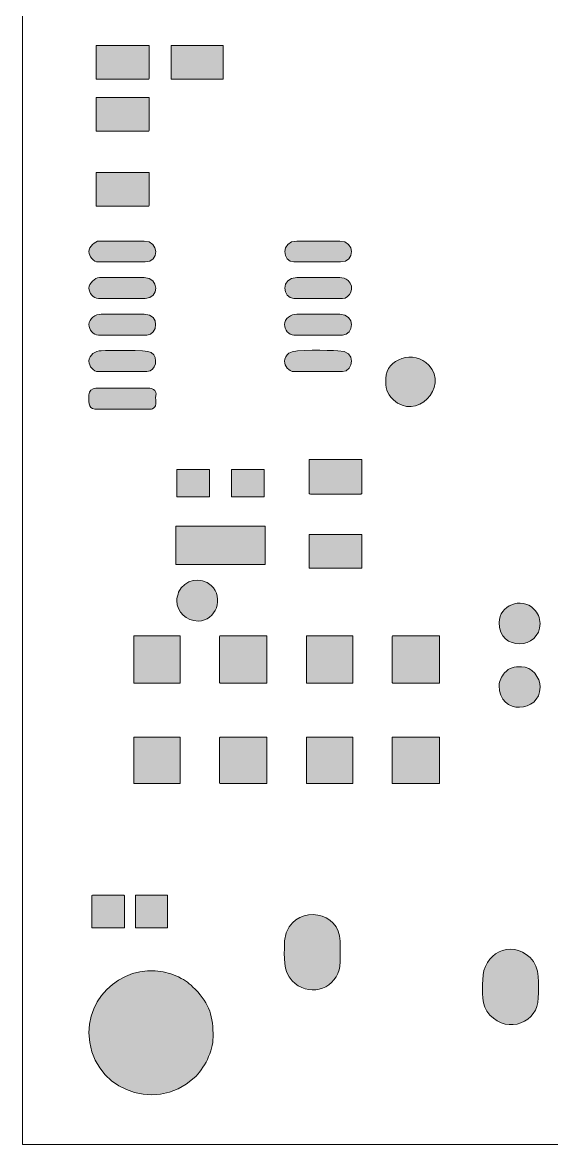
# Model space of a CAD drawing. Header units: centimetres. Extents: x 25 to 35.8, y -8.7 to 7.3.
# Drawn here: x 24.987 to 26.825, y -0.151 to 3.748 of the extents above; entities that cross this region are included whole.
import ezdxf

# ---------------------------------------------------------------- set-up
doc = ezdxf.new("R2010")
doc.units = ezdxf.units.CM
doc.header["$MEASUREMENT"] = 0
doc.layers.add('Layer 1', color=7, linetype='Continuous')

msp = doc.modelspace()

# ---------------------------------------------------------------- hatches: boundary and pattern name
at = {"layer": 'Layer 1', "true_color": 0x373435}
h = msp.add_hatch(color=250, dxfattribs=at)
edge = h.paths.add_edge_path()
edge.add_spline(control_points=[(25.24339, 3.55102), (25.24339, 3.55102), (25.42249, 3.55102), (25.42249, 3.55102), (25.42313, 3.55102), (25.42595, 3.5511), (25.42646, 3.55157), (25.42693, 3.55208), (25.42701, 3.5549), (25.42701, 3.55554), (25.42701, 3.55554), (25.42701, 3.668), (25.42701, 3.668), (25.42701, 3.668), (25.24339, 3.668), (25.24339, 3.668), (25.24339, 3.668), (25.24339, 3.55102), (25.24339, 3.55102)], knot_values=[0, 0, 0, 0, 0.1666667, 0.1666667, 0.1666667, 0.3333333, 0.3333333, 0.3333333, 0.5, 0.5, 0.5, 0.6666667, 0.6666667, 0.6666667, 0.8333333, 0.8333333, 0.8333333, 1, 1, 1, 1], degree=3, periodic=1)
h = msp.add_hatch(color=250, dxfattribs=at)
edge = h.paths.add_edge_path()
edge.add_spline(control_points=[(25.50366, 3.55102), (25.50366, 3.55102), (25.68411, 3.55102), (25.68411, 3.55102), (25.68411, 3.55102), (25.68411, 3.668), (25.68411, 3.668), (25.68411, 3.668), (25.50366, 3.668), (25.50366, 3.668), (25.50366, 3.668), (25.50366, 3.55102), (25.50366, 3.55102)], knot_values=[0, 0, 0, 0, 0.25, 0.25, 0.25, 0.5, 0.5, 0.5, 0.75, 0.75, 0.75, 1, 1, 1, 1], degree=3, periodic=1)
h = msp.add_hatch(color=250, dxfattribs=at)
edge = h.paths.add_edge_path()
edge.add_spline(control_points=[(25.24339, 3.37007), (25.24339, 3.37007), (25.42249, 3.37007), (25.42249, 3.37007), (25.42313, 3.37007), (25.42595, 3.37015), (25.42646, 3.37062), (25.42693, 3.37113), (25.42701, 3.37395), (25.42701, 3.37459), (25.42701, 3.37459), (25.42701, 3.48705), (25.42701, 3.48705), (25.42701, 3.48705), (25.24339, 3.48705), (25.24339, 3.48705), (25.24339, 3.48705), (25.24339, 3.37007), (25.24339, 3.37007)], knot_values=[0, 0, 0, 0, 0.1666667, 0.1666667, 0.1666667, 0.3333333, 0.3333333, 0.3333333, 0.5, 0.5, 0.5, 0.6666667, 0.6666667, 0.6666667, 0.8333333, 0.8333333, 0.8333333, 1, 1, 1, 1], degree=3, periodic=1)
h = msp.add_hatch(color=250, dxfattribs=at)
edge = h.paths.add_edge_path()
edge.add_spline(control_points=[(25.24339, 3.10975), (25.24339, 3.10975), (25.42249, 3.10975), (25.42249, 3.10975), (25.42313, 3.10975), (25.42595, 3.10983), (25.42646, 3.1103), (25.42693, 3.11081), (25.42701, 3.11363), (25.42701, 3.11427), (25.42701, 3.11427), (25.42701, 3.22673), (25.42701, 3.22673), (25.42701, 3.22673), (25.24339, 3.22673), (25.24339, 3.22673), (25.24339, 3.22673), (25.24339, 3.10975), (25.24339, 3.10975)], knot_values=[0, 0, 0, 0, 0.1666667, 0.1666667, 0.1666667, 0.3333333, 0.3333333, 0.3333333, 0.5, 0.5, 0.5, 0.6666667, 0.6666667, 0.6666667, 0.8333333, 0.8333333, 0.8333333, 1, 1, 1, 1], degree=3, periodic=1)
h = msp.add_hatch(color=250, dxfattribs=at)
edge = h.paths.add_edge_path()
edge.add_spline(control_points=[(25.218, 2.95237), (25.218, 2.93521), (25.2331, 2.9161), (25.25109, 2.9161), (25.25109, 2.9161), (25.41296, 2.9161), (25.41296, 2.9161), (25.46146, 2.9161), (25.46378, 2.98864), (25.40979, 2.98864), (25.40979, 2.98864), (25.25426, 2.98864), (25.25426, 2.98864), (25.23769, 2.98864), (25.218, 2.96889), (25.218, 2.95237)], knot_values=[0, 0, 0, 0, 0.2, 0.2, 0.2, 0.4, 0.4, 0.4, 0.6, 0.6, 0.6, 0.8, 0.8, 0.8, 1, 1, 1, 1], degree=3, periodic=1)
h = msp.add_hatch(color=250, dxfattribs=at)
edge = h.paths.add_edge_path()
edge.add_spline(control_points=[(25.93033, 2.9161), (25.93033, 2.9161), (26.09221, 2.9161), (26.09221, 2.9161), (26.14275, 2.9161), (26.14456, 2.98864), (26.08903, 2.98864), (26.08903, 2.98864), (25.93985, 2.98864), (25.93985, 2.98864), (25.88244, 2.98864), (25.89046, 2.9161), (25.93033, 2.9161)], knot_values=[0, 0, 0, 0, 0.25, 0.25, 0.25, 0.5, 0.5, 0.5, 0.75, 0.75, 0.75, 1, 1, 1, 1], degree=3, periodic=1)
h = msp.add_hatch(color=250, dxfattribs=at)
edge = h.paths.add_edge_path()
edge.add_spline(control_points=[(25.218, 2.82538), (25.218, 2.80822), (25.23311, 2.78911), (25.25109, 2.78911), (25.25109, 2.78911), (25.41296, 2.78911), (25.41296, 2.78911), (25.46146, 2.78911), (25.46378, 2.86165), (25.40979, 2.86165), (25.40979, 2.86165), (25.25426, 2.86165), (25.25426, 2.86165), (25.23768, 2.86165), (25.218, 2.8419), (25.218, 2.82538)], knot_values=[0, 0, 0, 0, 0.2, 0.2, 0.2, 0.4, 0.4, 0.4, 0.6, 0.6, 0.6, 0.8, 0.8, 0.8, 1, 1, 1, 1], degree=3, periodic=1)
h = msp.add_hatch(color=250, dxfattribs=at)
edge = h.paths.add_edge_path()
edge.add_spline(control_points=[(25.93033, 2.78911), (25.93033, 2.78911), (26.09856, 2.78911), (26.09856, 2.78911), (26.12409, 2.78911), (26.1441, 2.82805), (26.11842, 2.85124), (26.11028, 2.85859), (26.09986, 2.86165), (26.08903, 2.86165), (26.08903, 2.86165), (25.93985, 2.86165), (25.93985, 2.86165), (25.88244, 2.86165), (25.89046, 2.78911), (25.93033, 2.78911)], knot_values=[0, 0, 0, 0, 0.2, 0.2, 0.2, 0.4, 0.4, 0.4, 0.6, 0.6, 0.6, 0.8, 0.8, 0.8, 1, 1, 1, 1], degree=3, periodic=1)
h = msp.add_hatch(color=250, dxfattribs=at)
edge = h.paths.add_edge_path()
edge.add_spline(control_points=[(25.218, 2.6984), (25.218, 2.68054), (25.23239, 2.66213), (25.25109, 2.66213), (25.25109, 2.66213), (25.41931, 2.66213), (25.41931, 2.66213), (25.45594, 2.66213), (25.46667, 2.73467), (25.40979, 2.73467), (25.40979, 2.73467), (25.26061, 2.73467), (25.26061, 2.73467), (25.24092, 2.73467), (25.218, 2.71955), (25.218, 2.6984)], knot_values=[0, 0, 0, 0, 0.2, 0.2, 0.2, 0.4, 0.4, 0.4, 0.6, 0.6, 0.6, 0.8, 0.8, 0.8, 1, 1, 1, 1], degree=3, periodic=1)
h = msp.add_hatch(color=250, dxfattribs=at)
edge = h.paths.add_edge_path()
edge.add_spline(control_points=[(25.89724, 2.6984), (25.89724, 2.68124), (25.91234, 2.66213), (25.93033, 2.66213), (25.93033, 2.66213), (26.09856, 2.66213), (26.09856, 2.66213), (26.13753, 2.66213), (26.14643, 2.73467), (26.08903, 2.73467), (26.08903, 2.73467), (25.93985, 2.73467), (25.93985, 2.73467), (25.92016, 2.73467), (25.89724, 2.71955), (25.89724, 2.6984)], knot_values=[0, 0, 0, 0, 0.2, 0.2, 0.2, 0.4, 0.4, 0.4, 0.6, 0.6, 0.6, 0.8, 0.8, 0.8, 1, 1, 1, 1], degree=3, periodic=1)
h = msp.add_hatch(color=250, dxfattribs=at)
edge = h.paths.add_edge_path()
edge.add_spline(control_points=[(25.218, 2.57142), (25.218, 2.55356), (25.23239, 2.53515), (25.25109, 2.53515), (25.25109, 2.53515), (25.41931, 2.53515), (25.41931, 2.53515), (25.45096, 2.53515), (25.46083, 2.58445), (25.43456, 2.60097), (25.41531, 2.61307), (25.28983, 2.60769), (25.26061, 2.60769), (25.24093, 2.60769), (25.218, 2.59256), (25.218, 2.57142)], knot_values=[0, 0, 0, 0, 0.2, 0.2, 0.2, 0.4, 0.4, 0.4, 0.6, 0.6, 0.6, 0.8, 0.8, 0.8, 1, 1, 1, 1], degree=3, periodic=1)
h = msp.add_hatch(color=250, dxfattribs=at)
edge = h.paths.add_edge_path()
edge.add_spline(control_points=[(26.08269, 2.60769), (26.05263, 2.60769), (25.93176, 2.6146), (25.91192, 2.5986), (25.90542, 2.59336), (25.89724, 2.57997), (25.89724, 2.57142), (25.89724, 2.55426), (25.91234, 2.53515), (25.93033, 2.53515), (25.93033, 2.53515), (26.09856, 2.53515), (26.09856, 2.53515), (26.13656, 2.53515), (26.15101, 2.60769), (26.08269, 2.60769)], knot_values=[0, 0, 0, 0, 0.2, 0.2, 0.2, 0.4, 0.4, 0.4, 0.6, 0.6, 0.6, 0.8, 0.8, 0.8, 1, 1, 1, 1], degree=3, periodic=1)
h = msp.add_hatch(color=250, dxfattribs=at)
edge = h.paths.add_edge_path()
edge.add_spline(control_points=[(26.24956, 2.5111), (26.24956, 2.47725), (26.24992, 2.46258), (26.27567, 2.43756), (26.3525, 2.36291), (26.47141, 2.47965), (26.39892, 2.55782), (26.34867, 2.61201), (26.24956, 2.58074), (26.24956, 2.5111)], knot_values=[0, 0, 0, 0, 0.3333333, 0.3333333, 0.3333333, 0.6666667, 0.6666667, 0.6666667, 1, 1, 1, 1], degree=3, periodic=1)
h = msp.add_hatch(color=250, dxfattribs=at)
edge = h.paths.add_edge_path()
edge.add_spline(control_points=[(25.218, 2.45396), (25.218, 2.43679), (25.21316, 2.40499), (25.23839, 2.40499), (25.23839, 2.40499), (25.43518, 2.40499), (25.43518, 2.40499), (25.44027, 2.40499), (25.44642, 2.41245), (25.4486, 2.41652), (25.4533, 2.4253), (25.44923, 2.43487), (25.44923, 2.44443), (25.44923, 2.45632), (25.45492, 2.45904), (25.44663, 2.46911), (25.4408, 2.47619), (25.43113, 2.47753), (25.42249, 2.47753), (25.42249, 2.47753), (25.24157, 2.47753), (25.24157, 2.47753), (25.22864, 2.47753), (25.218, 2.46689), (25.218, 2.45396)], knot_values=[0, 0, 0, 0, 0.125, 0.125, 0.125, 0.25, 0.25, 0.25, 0.375, 0.375, 0.375, 0.5, 0.5, 0.5, 0.625, 0.625, 0.625, 0.75, 0.75, 0.75, 0.875, 0.875, 0.875, 1, 1, 1, 1], degree=3, periodic=1)
h = msp.add_hatch(color=250, dxfattribs=at)
edge = h.paths.add_edge_path()
edge.add_spline(control_points=[(25.98294, 2.22991), (25.98294, 2.22991), (25.98294, 2.11427), (25.98294, 2.11427), (25.98294, 2.11363), (25.98302, 2.11081), (25.98349, 2.11031), (25.984, 2.10983), (25.98683, 2.10975), (25.98747, 2.10975), (25.98747, 2.10975), (26.16204, 2.10975), (26.16204, 2.10975), (26.16268, 2.10975), (26.1655, 2.10983), (26.16601, 2.1103), (26.16648, 2.11081), (26.16656, 2.11363), (26.16656, 2.11427), (26.16656, 2.11427), (26.16656, 2.22538), (26.16656, 2.22538), (26.16656, 2.22602), (26.16648, 2.22885), (26.166, 2.22936), (26.1655, 2.22983), (26.16268, 2.22991), (26.16204, 2.22991), (26.16204, 2.22991), (25.98294, 2.22991), (25.98294, 2.22991)], knot_values=[0, 0, 0, 0, 0.1, 0.1, 0.1, 0.2, 0.2, 0.2, 0.3, 0.3, 0.3, 0.4, 0.4, 0.4, 0.5, 0.5, 0.5, 0.6, 0.6, 0.6, 0.7, 0.7, 0.7, 0.8, 0.8, 0.8, 0.9, 0.9, 0.9, 1, 1, 1, 1], degree=3, periodic=1)
h = msp.add_hatch(color=250, dxfattribs=at)
edge = h.paths.add_edge_path()
edge.add_spline(control_points=[(25.52271, 2.10022), (25.52271, 2.10022), (25.6365, 2.10022), (25.6365, 2.10022), (25.6365, 2.10022), (25.6365, 2.19499), (25.6365, 2.19499), (25.6365, 2.19499), (25.52271, 2.19499), (25.52271, 2.19499), (25.52271, 2.19499), (25.52271, 2.10022), (25.52271, 2.10022)], knot_values=[0, 0, 0, 0, 0.25, 0.25, 0.25, 0.5, 0.5, 0.5, 0.75, 0.75, 0.75, 1, 1, 1, 1], degree=3, periodic=1)
h = msp.add_hatch(color=250, dxfattribs=at)
edge = h.paths.add_edge_path()
edge.add_spline(control_points=[(25.71315, 2.10022), (25.71315, 2.10022), (25.82694, 2.10022), (25.82694, 2.10022), (25.82694, 2.10022), (25.82694, 2.19499), (25.82694, 2.19499), (25.82694, 2.19499), (25.71315, 2.19499), (25.71315, 2.19499), (25.71315, 2.19499), (25.71315, 2.10022), (25.71315, 2.10022)], knot_values=[0, 0, 0, 0, 0.25, 0.25, 0.25, 0.5, 0.5, 0.5, 0.75, 0.75, 0.75, 1, 1, 1, 1], degree=3, periodic=1)
h = msp.add_hatch(color=250, dxfattribs=at)
edge = h.paths.add_edge_path()
edge.add_spline(control_points=[(25.51953, 1.8653), (25.51953, 1.8653), (25.83011, 1.8653), (25.83011, 1.8653), (25.83011, 1.8653), (25.83011, 1.99816), (25.83011, 1.99816), (25.83011, 1.99816), (25.51953, 1.99816), (25.51953, 1.99816), (25.51953, 1.99816), (25.51953, 1.8653), (25.51953, 1.8653)], knot_values=[0, 0, 0, 0, 0.25, 0.25, 0.25, 0.5, 0.5, 0.5, 0.75, 0.75, 0.75, 1, 1, 1, 1], degree=3, periodic=1)
h = msp.add_hatch(color=250, dxfattribs=at)
edge = h.paths.add_edge_path()
edge.add_spline(control_points=[(25.98294, 1.85261), (25.98294, 1.85261), (26.16656, 1.85261), (26.16656, 1.85261), (26.16656, 1.85261), (26.16656, 1.96507), (26.16656, 1.96507), (26.16656, 1.96571), (26.16648, 1.96853), (26.16601, 1.96904), (26.1655, 1.96951), (26.16268, 1.96959), (26.16204, 1.96959), (26.16204, 1.96959), (25.98294, 1.96959), (25.98294, 1.96959), (25.98294, 1.96959), (25.98294, 1.85261), (25.98294, 1.85261)], knot_values=[0, 0, 0, 0, 0.1666667, 0.1666667, 0.1666667, 0.3333333, 0.3333333, 0.3333333, 0.5, 0.5, 0.5, 0.6666667, 0.6666667, 0.6666667, 0.8333333, 0.8333333, 0.8333333, 1, 1, 1, 1], degree=3, periodic=1)
h = msp.add_hatch(color=250, dxfattribs=at)
edge = h.paths.add_edge_path()
edge.add_spline(control_points=[(25.52271, 1.73967), (25.52271, 1.6994), (25.55742, 1.66848), (25.59706, 1.66848), (25.65985, 1.66848), (25.68823, 1.74988), (25.64303, 1.79173), (25.60703, 1.82507), (25.54908, 1.8132), (25.52953, 1.76852), (25.52676, 1.76217), (25.52271, 1.74652), (25.52271, 1.73967)], knot_values=[0, 0, 0, 0, 0.25, 0.25, 0.25, 0.5, 0.5, 0.5, 0.75, 0.75, 0.75, 1, 1, 1, 1], degree=3, periodic=1)
h = msp.add_hatch(color=250, dxfattribs=at)
edge = h.paths.add_edge_path()
edge.add_spline(control_points=[(26.64314, 1.66348), (26.64314, 1.56127), (26.7855, 1.5682), (26.7855, 1.6603), (26.7855, 1.67776), (26.77636, 1.69776), (26.76406, 1.71005), (26.71982, 1.75431), (26.64314, 1.72182), (26.64314, 1.66348)], knot_values=[0, 0, 0, 0, 0.3333333, 0.3333333, 0.3333333, 0.6666667, 0.6666667, 0.6666667, 1, 1, 1, 1], degree=3, periodic=1)
h = msp.add_hatch(color=250, dxfattribs=at)
edge = h.paths.add_edge_path()
edge.add_spline(control_points=[(25.37353, 1.4526), (25.37353, 1.4526), (25.53493, 1.4526), (25.53493, 1.4526), (25.53493, 1.4526), (25.53493, 1.61721), (25.53493, 1.61721), (25.53493, 1.61721), (25.37805, 1.61721), (25.37805, 1.61721), (25.37741, 1.61721), (25.37459, 1.61713), (25.37409, 1.61666), (25.37361, 1.61615), (25.37353, 1.61332), (25.37353, 1.61268), (25.37353, 1.61268), (25.37353, 1.4526), (25.37353, 1.4526)], knot_values=[0, 0, 0, 0, 0.1666667, 0.1666667, 0.1666667, 0.3333333, 0.3333333, 0.3333333, 0.5, 0.5, 0.5, 0.6666667, 0.6666667, 0.6666667, 0.8333333, 0.8333333, 0.8333333, 1, 1, 1, 1], degree=3, periodic=1)
h = msp.add_hatch(color=250, dxfattribs=at)
edge = h.paths.add_edge_path()
edge.add_spline(control_points=[(25.83646, 1.4526), (25.83646, 1.4526), (25.83646, 1.61268), (25.83646, 1.61268), (25.83646, 1.61332), (25.83638, 1.61615), (25.8359, 1.61666), (25.8354, 1.61713), (25.83258, 1.61721), (25.83194, 1.61721), (25.83194, 1.61721), (25.67641, 1.61721), (25.67641, 1.61721), (25.67577, 1.61721), (25.67295, 1.61713), (25.67245, 1.61666), (25.67197, 1.61615), (25.67189, 1.61332), (25.67189, 1.61268), (25.67189, 1.61268), (25.67189, 1.45713), (25.67189, 1.45713), (25.67189, 1.45649), (25.67197, 1.45366), (25.67245, 1.45315), (25.67295, 1.45268), (25.67577, 1.4526), (25.67641, 1.4526), (25.67641, 1.4526), (25.83646, 1.4526), (25.83646, 1.4526)], knot_values=[0, 0, 0, 0, 0.1, 0.1, 0.1, 0.2, 0.2, 0.2, 0.3, 0.3, 0.3, 0.4, 0.4, 0.4, 0.5, 0.5, 0.5, 0.6, 0.6, 0.6, 0.7, 0.7, 0.7, 0.8, 0.8, 0.8, 0.9, 0.9, 0.9, 1, 1, 1, 1], degree=3, periodic=1)
h = msp.add_hatch(color=250, dxfattribs=at)
edge = h.paths.add_edge_path()
edge.add_spline(control_points=[(25.97342, 1.4526), (25.97342, 1.4526), (26.13482, 1.4526), (26.13482, 1.4526), (26.13482, 1.4526), (26.13482, 1.61268), (26.13482, 1.61268), (26.13482, 1.61332), (26.13474, 1.61615), (26.13426, 1.61666), (26.13376, 1.61713), (26.13094, 1.61721), (26.1303, 1.61721), (26.1303, 1.61721), (25.97794, 1.61721), (25.97794, 1.61721), (25.9773, 1.61721), (25.97448, 1.61713), (25.97398, 1.61666), (25.9735, 1.61615), (25.97342, 1.61332), (25.97342, 1.61268), (25.97342, 1.61268), (25.97342, 1.4526), (25.97342, 1.4526)], knot_values=[0, 0, 0, 0, 0.125, 0.125, 0.125, 0.25, 0.25, 0.25, 0.375, 0.375, 0.375, 0.5, 0.5, 0.5, 0.625, 0.625, 0.625, 0.75, 0.75, 0.75, 0.875, 0.875, 0.875, 1, 1, 1, 1], degree=3, periodic=1)
h = msp.add_hatch(color=250, dxfattribs=at)
edge = h.paths.add_edge_path()
edge.add_spline(control_points=[(26.43635, 1.4526), (26.43635, 1.4526), (26.43635, 1.61268), (26.43635, 1.61268), (26.43635, 1.61332), (26.43627, 1.61615), (26.43579, 1.61666), (26.43529, 1.61713), (26.43247, 1.61721), (26.43183, 1.61721), (26.43183, 1.61721), (26.2763, 1.61721), (26.2763, 1.61721), (26.27566, 1.61721), (26.27284, 1.61713), (26.27234, 1.61666), (26.27186, 1.61615), (26.27178, 1.61332), (26.27178, 1.61268), (26.27178, 1.61268), (26.27178, 1.45713), (26.27178, 1.45713), (26.27178, 1.45649), (26.27186, 1.45366), (26.27234, 1.45315), (26.27284, 1.45268), (26.27566, 1.4526), (26.2763, 1.4526), (26.2763, 1.4526), (26.43635, 1.4526), (26.43635, 1.4526)], knot_values=[0, 0, 0, 0, 0.1, 0.1, 0.1, 0.2, 0.2, 0.2, 0.3, 0.3, 0.3, 0.4, 0.4, 0.4, 0.5, 0.5, 0.5, 0.6, 0.6, 0.6, 0.7, 0.7, 0.7, 0.8, 0.8, 0.8, 0.9, 0.9, 0.9, 1, 1, 1, 1], degree=3, periodic=1)
h = msp.add_hatch(color=250, dxfattribs=at)
edge = h.paths.add_edge_path()
edge.add_spline(control_points=[(26.72067, 1.50927), (26.69626, 1.50927), (26.67857, 1.50769), (26.66181, 1.48799), (26.65218, 1.47667), (26.64314, 1.45967), (26.64314, 1.44443), (26.64314, 1.33928), (26.7855, 1.34946), (26.7855, 1.43808), (26.7855, 1.473), (26.75731, 1.50927), (26.72067, 1.50927)], knot_values=[0, 0, 0, 0, 0.25, 0.25, 0.25, 0.5, 0.5, 0.5, 0.75, 0.75, 0.75, 1, 1, 1, 1], degree=3, periodic=1)
h = msp.add_hatch(color=250, dxfattribs=at)
edge = h.paths.add_edge_path()
edge.add_spline(control_points=[(25.37353, 1.1034), (25.37353, 1.1034), (25.53493, 1.1034), (25.53493, 1.1034), (25.53493, 1.1034), (25.53493, 1.26483), (25.53493, 1.26483), (25.53493, 1.26483), (25.37353, 1.26483), (25.37353, 1.26483), (25.37353, 1.26483), (25.37353, 1.1034), (25.37353, 1.1034)], knot_values=[0, 0, 0, 0, 0.25, 0.25, 0.25, 0.5, 0.5, 0.5, 0.75, 0.75, 0.75, 1, 1, 1, 1], degree=3, periodic=1)
h = msp.add_hatch(color=250, dxfattribs=at)
edge = h.paths.add_edge_path()
edge.add_spline(control_points=[(25.83646, 1.1034), (25.83646, 1.1034), (25.83646, 1.26483), (25.83646, 1.26483), (25.83646, 1.26483), (25.67641, 1.26483), (25.67641, 1.26483), (25.67577, 1.26483), (25.67295, 1.26475), (25.67245, 1.26428), (25.67197, 1.26377), (25.67189, 1.26094), (25.67189, 1.2603), (25.67189, 1.2603), (25.67189, 1.10792), (25.67189, 1.10792), (25.67189, 1.10728), (25.67197, 1.10446), (25.67244, 1.10395), (25.67295, 1.10348), (25.67577, 1.1034), (25.67641, 1.1034), (25.67641, 1.1034), (25.83646, 1.1034), (25.83646, 1.1034)], knot_values=[0, 0, 0, 0, 0.125, 0.125, 0.125, 0.25, 0.25, 0.25, 0.375, 0.375, 0.375, 0.5, 0.5, 0.5, 0.625, 0.625, 0.625, 0.75, 0.75, 0.75, 0.875, 0.875, 0.875, 1, 1, 1, 1], degree=3, periodic=1)
h = msp.add_hatch(color=250, dxfattribs=at)
edge = h.paths.add_edge_path()
edge.add_spline(control_points=[(25.97342, 1.1034), (25.97342, 1.1034), (26.13482, 1.1034), (26.13482, 1.1034), (26.13482, 1.1034), (26.13482, 1.26483), (26.13482, 1.26483), (26.13482, 1.26483), (25.97342, 1.26483), (25.97342, 1.26483), (25.97342, 1.26483), (25.97342, 1.1034), (25.97342, 1.1034)], knot_values=[0, 0, 0, 0, 0.25, 0.25, 0.25, 0.5, 0.5, 0.5, 0.75, 0.75, 0.75, 1, 1, 1, 1], degree=3, periodic=1)
h = msp.add_hatch(color=250, dxfattribs=at)
edge = h.paths.add_edge_path()
edge.add_spline(control_points=[(26.27178, 1.1034), (26.27178, 1.1034), (26.43635, 1.1034), (26.43635, 1.1034), (26.43635, 1.1034), (26.43635, 1.26483), (26.43635, 1.26483), (26.43635, 1.26483), (26.27178, 1.26483), (26.27178, 1.26483), (26.27178, 1.26483), (26.27178, 1.1034), (26.27178, 1.1034)], knot_values=[0, 0, 0, 0, 0.25, 0.25, 0.25, 0.5, 0.5, 0.5, 0.75, 0.75, 0.75, 1, 1, 1, 1], degree=3, periodic=1)
h = msp.add_hatch(color=250, dxfattribs=at)
edge = h.paths.add_edge_path()
edge.add_spline(control_points=[(25.22752, 0.60181), (25.22752, 0.60181), (25.34131, 0.60181), (25.34131, 0.60181), (25.34131, 0.60181), (25.34131, 0.7111), (25.34131, 0.7111), (25.34131, 0.71174), (25.34123, 0.71456), (25.34076, 0.71507), (25.34025, 0.71554), (25.33743, 0.71562), (25.33679, 0.71562), (25.33679, 0.71562), (25.23204, 0.71562), (25.23204, 0.71562), (25.2314, 0.71562), (25.22858, 0.71554), (25.22807, 0.71507), (25.2276, 0.71456), (25.22752, 0.71174), (25.22752, 0.7111), (25.22752, 0.7111), (25.22752, 0.60181), (25.22752, 0.60181)], knot_values=[0, 0, 0, 0, 0.125, 0.125, 0.125, 0.25, 0.25, 0.25, 0.375, 0.375, 0.375, 0.5, 0.5, 0.5, 0.625, 0.625, 0.625, 0.75, 0.75, 0.75, 0.875, 0.875, 0.875, 1, 1, 1, 1], degree=3, periodic=1)
h = msp.add_hatch(color=250, dxfattribs=at)
edge = h.paths.add_edge_path()
edge.add_spline(control_points=[(25.37988, 0.60181), (25.37988, 0.60181), (25.49049, 0.60181), (25.49049, 0.60181), (25.49049, 0.60181), (25.49049, 0.71562), (25.49049, 0.71562), (25.49049, 0.71562), (25.37988, 0.71562), (25.37988, 0.71562), (25.37988, 0.71562), (25.37988, 0.60181), (25.37988, 0.60181)], knot_values=[0, 0, 0, 0, 0.25, 0.25, 0.25, 0.5, 0.5, 0.5, 0.75, 0.75, 0.75, 1, 1, 1, 1], degree=3, periodic=1)
h = msp.add_hatch(color=250, dxfattribs=at)
edge = h.paths.add_edge_path()
edge.add_spline(control_points=[(25.89724, 0.54602), (25.89724, 0.50279), (25.89078, 0.45251), (25.92353, 0.41845), (25.97791, 0.36189), (26.06649, 0.3843), (26.08716, 0.45672), (26.08927, 0.46408), (26.09038, 0.47169), (26.09038, 0.47935), (26.09038, 0.47935), (26.09038, 0.55554), (26.09038, 0.55554), (26.09038, 0.65958), (25.94479, 0.68377), (25.90533, 0.58957), (25.89978, 0.57631), (25.89724, 0.56034), (25.89724, 0.54602)], knot_values=[0, 0, 0, 0, 0.1666667, 0.1666667, 0.1666667, 0.3333333, 0.3333333, 0.3333333, 0.5, 0.5, 0.5, 0.6666667, 0.6666667, 0.6666667, 0.8333333, 0.8333333, 0.8333333, 1, 1, 1, 1], degree=3, periodic=1)
h = msp.add_hatch(color=250, dxfattribs=at)
edge = h.paths.add_edge_path()
edge.add_spline(control_points=[(26.58601, 0.42221), (26.58601, 0.38073), (26.57991, 0.33238), (26.61079, 0.29938), (26.67413, 0.23168), (26.77915, 0.27396), (26.77915, 0.35871), (26.77915, 0.40496), (26.78841, 0.46477), (26.75074, 0.49962), (26.68232, 0.56289), (26.58601, 0.5128), (26.58601, 0.42221)], knot_values=[0, 0, 0, 0, 0.25, 0.25, 0.25, 0.5, 0.5, 0.5, 0.75, 0.75, 0.75, 1, 1, 1, 1], degree=3, periodic=1)
h = msp.add_hatch(color=250, dxfattribs=at)
edge = h.paths.add_edge_path()
edge.add_spline(control_points=[(25.218, 0.23808), (25.218, 0.04925), (25.44272, -0.04859), (25.58341, 0.0806), (25.61817, 0.11252), (25.64919, 0.17427), (25.64919, 0.22221), (25.64919, 0.29443), (25.63855, 0.33712), (25.58638, 0.3893), (25.56599, 0.4097), (25.55538, 0.41846), (25.52926, 0.43153), (25.38885, 0.50182), (25.218, 0.39707), (25.218, 0.23808)], knot_values=[0, 0, 0, 0, 0.2, 0.2, 0.2, 0.4, 0.4, 0.4, 0.6, 0.6, 0.6, 0.8, 0.8, 0.8, 1, 1, 1, 1], degree=3, periodic=1)

# ---------------------------------------------------------------- linework, layer by layer
at = {"layer": 'Layer 1', "color": 250, "lineweight": 9}
for points, knots in [([(24.98677, 7.2733), (24.98677, 7.2733), (24.98677, -0.1507), (24.98677, -0.1507), (24.98677, -0.1507), (29.82471, -0.1507), (29.82471, -0.1507), (29.82471, -0.1507), (29.82471, 7.2733), (29.82471, 7.2733), (29.82471, 7.2733), (24.98677, 7.2733), (24.98677, 7.2733)], [0, 0, 0, 0, 0.25, 0.25, 0.25, 0.5, 0.5, 0.5, 0.75, 0.75, 0.75, 1, 1, 1, 1]), ([(25.24339, 3.55102), (25.24339, 3.55102), (25.42249, 3.55102), (25.42249, 3.55102), (25.42313, 3.55102), (25.42595, 3.5511), (25.42646, 3.55157), (25.42693, 3.55208), (25.42701, 3.5549), (25.42701, 3.55554), (25.42701, 3.55554), (25.42701, 3.668), (25.42701, 3.668), (25.42701, 3.668), (25.24339, 3.668), (25.24339, 3.668), (25.24339, 3.668), (25.24339, 3.55102), (25.24339, 3.55102)], [0, 0, 0, 0, 0.1666667, 0.1666667, 0.1666667, 0.3333333, 0.3333333, 0.3333333, 0.5, 0.5, 0.5, 0.6666667, 0.6666667, 0.6666667, 0.8333333, 0.8333333, 0.8333333, 1, 1, 1, 1]), ([(25.50366, 3.55102), (25.50366, 3.55102), (25.68411, 3.55102), (25.68411, 3.55102), (25.68411, 3.55102), (25.68411, 3.668), (25.68411, 3.668), (25.68411, 3.668), (25.50366, 3.668), (25.50366, 3.668), (25.50366, 3.668), (25.50366, 3.55102), (25.50366, 3.55102)], [0, 0, 0, 0, 0.25, 0.25, 0.25, 0.5, 0.5, 0.5, 0.75, 0.75, 0.75, 1, 1, 1, 1]), ([(25.24339, 3.37007), (25.24339, 3.37007), (25.42249, 3.37007), (25.42249, 3.37007), (25.42313, 3.37007), (25.42595, 3.37015), (25.42646, 3.37062), (25.42693, 3.37113), (25.42701, 3.37395), (25.42701, 3.37459), (25.42701, 3.37459), (25.42701, 3.48705), (25.42701, 3.48705), (25.42701, 3.48705), (25.24339, 3.48705), (25.24339, 3.48705), (25.24339, 3.48705), (25.24339, 3.37007), (25.24339, 3.37007)], [0, 0, 0, 0, 0.1666667, 0.1666667, 0.1666667, 0.3333333, 0.3333333, 0.3333333, 0.5, 0.5, 0.5, 0.6666667, 0.6666667, 0.6666667, 0.8333333, 0.8333333, 0.8333333, 1, 1, 1, 1]), ([(25.24339, 3.10975), (25.24339, 3.10975), (25.42249, 3.10975), (25.42249, 3.10975), (25.42313, 3.10975), (25.42595, 3.10983), (25.42646, 3.1103), (25.42693, 3.11081), (25.42701, 3.11363), (25.42701, 3.11427), (25.42701, 3.11427), (25.42701, 3.22673), (25.42701, 3.22673), (25.42701, 3.22673), (25.24339, 3.22673), (25.24339, 3.22673), (25.24339, 3.22673), (25.24339, 3.10975), (25.24339, 3.10975)], [0, 0, 0, 0, 0.1666667, 0.1666667, 0.1666667, 0.3333333, 0.3333333, 0.3333333, 0.5, 0.5, 0.5, 0.6666667, 0.6666667, 0.6666667, 0.8333333, 0.8333333, 0.8333333, 1, 1, 1, 1]), ([(25.218, 2.95237), (25.218, 2.93521), (25.2331, 2.9161), (25.25109, 2.9161), (25.25109, 2.9161), (25.41296, 2.9161), (25.41296, 2.9161), (25.46146, 2.9161), (25.46378, 2.98864), (25.40979, 2.98864), (25.40979, 2.98864), (25.25426, 2.98864), (25.25426, 2.98864), (25.23769, 2.98864), (25.218, 2.96889), (25.218, 2.95237)], [0, 0, 0, 0, 0.2, 0.2, 0.2, 0.4, 0.4, 0.4, 0.6, 0.6, 0.6, 0.8, 0.8, 0.8, 1, 1, 1, 1]), ([(25.93033, 2.9161), (25.93033, 2.9161), (26.09221, 2.9161), (26.09221, 2.9161), (26.14275, 2.9161), (26.14456, 2.98864), (26.08903, 2.98864), (26.08903, 2.98864), (25.93985, 2.98864), (25.93985, 2.98864), (25.88244, 2.98864), (25.89046, 2.9161), (25.93033, 2.9161)], [0, 0, 0, 0, 0.25, 0.25, 0.25, 0.5, 0.5, 0.5, 0.75, 0.75, 0.75, 1, 1, 1, 1]), ([(25.218, 2.82538), (25.218, 2.80822), (25.23311, 2.78911), (25.25109, 2.78911), (25.25109, 2.78911), (25.41296, 2.78911), (25.41296, 2.78911), (25.46146, 2.78911), (25.46378, 2.86165), (25.40979, 2.86165), (25.40979, 2.86165), (25.25426, 2.86165), (25.25426, 2.86165), (25.23768, 2.86165), (25.218, 2.8419), (25.218, 2.82538)], [0, 0, 0, 0, 0.2, 0.2, 0.2, 0.4, 0.4, 0.4, 0.6, 0.6, 0.6, 0.8, 0.8, 0.8, 1, 1, 1, 1]), ([(25.93033, 2.78911), (25.93033, 2.78911), (26.09856, 2.78911), (26.09856, 2.78911), (26.12409, 2.78911), (26.1441, 2.82805), (26.11842, 2.85124), (26.11028, 2.85859), (26.09986, 2.86165), (26.08903, 2.86165), (26.08903, 2.86165), (25.93985, 2.86165), (25.93985, 2.86165), (25.88244, 2.86165), (25.89046, 2.78911), (25.93033, 2.78911)], [0, 0, 0, 0, 0.2, 0.2, 0.2, 0.4, 0.4, 0.4, 0.6, 0.6, 0.6, 0.8, 0.8, 0.8, 1, 1, 1, 1]), ([(25.218, 2.6984), (25.218, 2.68054), (25.23239, 2.66213), (25.25109, 2.66213), (25.25109, 2.66213), (25.41931, 2.66213), (25.41931, 2.66213), (25.45594, 2.66213), (25.46667, 2.73467), (25.40979, 2.73467), (25.40979, 2.73467), (25.26061, 2.73467), (25.26061, 2.73467), (25.24092, 2.73467), (25.218, 2.71955), (25.218, 2.6984)], [0, 0, 0, 0, 0.2, 0.2, 0.2, 0.4, 0.4, 0.4, 0.6, 0.6, 0.6, 0.8, 0.8, 0.8, 1, 1, 1, 1]), ([(25.89724, 2.6984), (25.89724, 2.68124), (25.91234, 2.66213), (25.93033, 2.66213), (25.93033, 2.66213), (26.09856, 2.66213), (26.09856, 2.66213), (26.13753, 2.66213), (26.14643, 2.73467), (26.08903, 2.73467), (26.08903, 2.73467), (25.93985, 2.73467), (25.93985, 2.73467), (25.92016, 2.73467), (25.89724, 2.71955), (25.89724, 2.6984)], [0, 0, 0, 0, 0.2, 0.2, 0.2, 0.4, 0.4, 0.4, 0.6, 0.6, 0.6, 0.8, 0.8, 0.8, 1, 1, 1, 1]), ([(25.218, 2.57142), (25.218, 2.55356), (25.23239, 2.53515), (25.25109, 2.53515), (25.25109, 2.53515), (25.41931, 2.53515), (25.41931, 2.53515), (25.45096, 2.53515), (25.46083, 2.58445), (25.43456, 2.60097), (25.41531, 2.61307), (25.28983, 2.60769), (25.26061, 2.60769), (25.24093, 2.60769), (25.218, 2.59256), (25.218, 2.57142)], [0, 0, 0, 0, 0.2, 0.2, 0.2, 0.4, 0.4, 0.4, 0.6, 0.6, 0.6, 0.8, 0.8, 0.8, 1, 1, 1, 1]), ([(26.08269, 2.60769), (26.05263, 2.60769), (25.93176, 2.6146), (25.91192, 2.5986), (25.90542, 2.59336), (25.89724, 2.57997), (25.89724, 2.57142), (25.89724, 2.55426), (25.91234, 2.53515), (25.93033, 2.53515), (25.93033, 2.53515), (26.09856, 2.53515), (26.09856, 2.53515), (26.13656, 2.53515), (26.15101, 2.60769), (26.08269, 2.60769)], [0, 0, 0, 0, 0.2, 0.2, 0.2, 0.4, 0.4, 0.4, 0.6, 0.6, 0.6, 0.8, 0.8, 0.8, 1, 1, 1, 1]), ([(26.24956, 2.5111), (26.24956, 2.47725), (26.24992, 2.46258), (26.27567, 2.43756), (26.3525, 2.36291), (26.47141, 2.47965), (26.39892, 2.55782), (26.34867, 2.61201), (26.24956, 2.58074), (26.24956, 2.5111)], [0, 0, 0, 0, 0.3333333, 0.3333333, 0.3333333, 0.6666667, 0.6666667, 0.6666667, 1, 1, 1, 1]), ([(25.218, 2.45396), (25.218, 2.43679), (25.21316, 2.40499), (25.23839, 2.40499), (25.23839, 2.40499), (25.43518, 2.40499), (25.43518, 2.40499), (25.44027, 2.40499), (25.44642, 2.41245), (25.4486, 2.41652), (25.4533, 2.4253), (25.44923, 2.43487), (25.44923, 2.44443), (25.44923, 2.45632), (25.45492, 2.45904), (25.44663, 2.46911), (25.4408, 2.47619), (25.43113, 2.47753), (25.42249, 2.47753), (25.42249, 2.47753), (25.24157, 2.47753), (25.24157, 2.47753), (25.22864, 2.47753), (25.218, 2.46689), (25.218, 2.45396)], [0, 0, 0, 0, 0.125, 0.125, 0.125, 0.25, 0.25, 0.25, 0.375, 0.375, 0.375, 0.5, 0.5, 0.5, 0.625, 0.625, 0.625, 0.75, 0.75, 0.75, 0.875, 0.875, 0.875, 1, 1, 1, 1]), ([(25.98294, 2.22991), (25.98294, 2.22991), (25.98294, 2.11427), (25.98294, 2.11427), (25.98294, 2.11363), (25.98302, 2.11081), (25.98349, 2.11031), (25.984, 2.10983), (25.98683, 2.10975), (25.98747, 2.10975), (25.98747, 2.10975), (26.16204, 2.10975), (26.16204, 2.10975), (26.16268, 2.10975), (26.1655, 2.10983), (26.16601, 2.1103), (26.16648, 2.11081), (26.16656, 2.11363), (26.16656, 2.11427), (26.16656, 2.11427), (26.16656, 2.22538), (26.16656, 2.22538), (26.16656, 2.22602), (26.16648, 2.22885), (26.166, 2.22936), (26.1655, 2.22983), (26.16268, 2.22991), (26.16204, 2.22991), (26.16204, 2.22991), (25.98294, 2.22991), (25.98294, 2.22991)], [0, 0, 0, 0, 0.1, 0.1, 0.1, 0.2, 0.2, 0.2, 0.3, 0.3, 0.3, 0.4, 0.4, 0.4, 0.5, 0.5, 0.5, 0.6, 0.6, 0.6, 0.7, 0.7, 0.7, 0.8, 0.8, 0.8, 0.9, 0.9, 0.9, 1, 1, 1, 1]), ([(25.52271, 2.10022), (25.52271, 2.10022), (25.6365, 2.10022), (25.6365, 2.10022), (25.6365, 2.10022), (25.6365, 2.19499), (25.6365, 2.19499), (25.6365, 2.19499), (25.52271, 2.19499), (25.52271, 2.19499), (25.52271, 2.19499), (25.52271, 2.10022), (25.52271, 2.10022)], [0, 0, 0, 0, 0.25, 0.25, 0.25, 0.5, 0.5, 0.5, 0.75, 0.75, 0.75, 1, 1, 1, 1]), ([(25.71315, 2.10022), (25.71315, 2.10022), (25.82694, 2.10022), (25.82694, 2.10022), (25.82694, 2.10022), (25.82694, 2.19499), (25.82694, 2.19499), (25.82694, 2.19499), (25.71315, 2.19499), (25.71315, 2.19499), (25.71315, 2.19499), (25.71315, 2.10022), (25.71315, 2.10022)], [0, 0, 0, 0, 0.25, 0.25, 0.25, 0.5, 0.5, 0.5, 0.75, 0.75, 0.75, 1, 1, 1, 1]), ([(25.51953, 1.8653), (25.51953, 1.8653), (25.83011, 1.8653), (25.83011, 1.8653), (25.83011, 1.8653), (25.83011, 1.99816), (25.83011, 1.99816), (25.83011, 1.99816), (25.51953, 1.99816), (25.51953, 1.99816), (25.51953, 1.99816), (25.51953, 1.8653), (25.51953, 1.8653)], [0, 0, 0, 0, 0.25, 0.25, 0.25, 0.5, 0.5, 0.5, 0.75, 0.75, 0.75, 1, 1, 1, 1]), ([(25.98294, 1.85261), (25.98294, 1.85261), (26.16656, 1.85261), (26.16656, 1.85261), (26.16656, 1.85261), (26.16656, 1.96507), (26.16656, 1.96507), (26.16656, 1.96571), (26.16648, 1.96853), (26.16601, 1.96904), (26.1655, 1.96951), (26.16268, 1.96959), (26.16204, 1.96959), (26.16204, 1.96959), (25.98294, 1.96959), (25.98294, 1.96959), (25.98294, 1.96959), (25.98294, 1.85261), (25.98294, 1.85261)], [0, 0, 0, 0, 0.1666667, 0.1666667, 0.1666667, 0.3333333, 0.3333333, 0.3333333, 0.5, 0.5, 0.5, 0.6666667, 0.6666667, 0.6666667, 0.8333333, 0.8333333, 0.8333333, 1, 1, 1, 1]), ([(25.52271, 1.73967), (25.52271, 1.6994), (25.55742, 1.66848), (25.59706, 1.66848), (25.65985, 1.66848), (25.68823, 1.74988), (25.64303, 1.79173), (25.60703, 1.82507), (25.54908, 1.8132), (25.52953, 1.76852), (25.52676, 1.76217), (25.52271, 1.74652), (25.52271, 1.73967)], [0, 0, 0, 0, 0.25, 0.25, 0.25, 0.5, 0.5, 0.5, 0.75, 0.75, 0.75, 1, 1, 1, 1]), ([(26.64314, 1.66348), (26.64314, 1.56127), (26.7855, 1.5682), (26.7855, 1.6603), (26.7855, 1.67776), (26.77636, 1.69776), (26.76406, 1.71005), (26.71982, 1.75431), (26.64314, 1.72182), (26.64314, 1.66348)], [0, 0, 0, 0, 0.3333333, 0.3333333, 0.3333333, 0.6666667, 0.6666667, 0.6666667, 1, 1, 1, 1]), ([(25.37353, 1.4526), (25.37353, 1.4526), (25.53493, 1.4526), (25.53493, 1.4526), (25.53493, 1.4526), (25.53493, 1.61721), (25.53493, 1.61721), (25.53493, 1.61721), (25.37805, 1.61721), (25.37805, 1.61721), (25.37741, 1.61721), (25.37459, 1.61713), (25.37409, 1.61666), (25.37361, 1.61615), (25.37353, 1.61332), (25.37353, 1.61268), (25.37353, 1.61268), (25.37353, 1.4526), (25.37353, 1.4526)], [0, 0, 0, 0, 0.1666667, 0.1666667, 0.1666667, 0.3333333, 0.3333333, 0.3333333, 0.5, 0.5, 0.5, 0.6666667, 0.6666667, 0.6666667, 0.8333333, 0.8333333, 0.8333333, 1, 1, 1, 1]), ([(25.83646, 1.4526), (25.83646, 1.4526), (25.83646, 1.61268), (25.83646, 1.61268), (25.83646, 1.61332), (25.83638, 1.61615), (25.8359, 1.61666), (25.8354, 1.61713), (25.83258, 1.61721), (25.83194, 1.61721), (25.83194, 1.61721), (25.67641, 1.61721), (25.67641, 1.61721), (25.67577, 1.61721), (25.67295, 1.61713), (25.67245, 1.61666), (25.67197, 1.61615), (25.67189, 1.61332), (25.67189, 1.61268), (25.67189, 1.61268), (25.67189, 1.45713), (25.67189, 1.45713), (25.67189, 1.45649), (25.67197, 1.45366), (25.67245, 1.45315), (25.67295, 1.45268), (25.67577, 1.4526), (25.67641, 1.4526), (25.67641, 1.4526), (25.83646, 1.4526), (25.83646, 1.4526)], [0, 0, 0, 0, 0.1, 0.1, 0.1, 0.2, 0.2, 0.2, 0.3, 0.3, 0.3, 0.4, 0.4, 0.4, 0.5, 0.5, 0.5, 0.6, 0.6, 0.6, 0.7, 0.7, 0.7, 0.8, 0.8, 0.8, 0.9, 0.9, 0.9, 1, 1, 1, 1]), ([(25.97342, 1.4526), (25.97342, 1.4526), (26.13482, 1.4526), (26.13482, 1.4526), (26.13482, 1.4526), (26.13482, 1.61268), (26.13482, 1.61268), (26.13482, 1.61332), (26.13474, 1.61615), (26.13426, 1.61666), (26.13376, 1.61713), (26.13094, 1.61721), (26.1303, 1.61721), (26.1303, 1.61721), (25.97794, 1.61721), (25.97794, 1.61721), (25.9773, 1.61721), (25.97448, 1.61713), (25.97398, 1.61666), (25.9735, 1.61615), (25.97342, 1.61332), (25.97342, 1.61268), (25.97342, 1.61268), (25.97342, 1.4526), (25.97342, 1.4526)], [0, 0, 0, 0, 0.125, 0.125, 0.125, 0.25, 0.25, 0.25, 0.375, 0.375, 0.375, 0.5, 0.5, 0.5, 0.625, 0.625, 0.625, 0.75, 0.75, 0.75, 0.875, 0.875, 0.875, 1, 1, 1, 1]), ([(26.43635, 1.4526), (26.43635, 1.4526), (26.43635, 1.61268), (26.43635, 1.61268), (26.43635, 1.61332), (26.43627, 1.61615), (26.43579, 1.61666), (26.43529, 1.61713), (26.43247, 1.61721), (26.43183, 1.61721), (26.43183, 1.61721), (26.2763, 1.61721), (26.2763, 1.61721), (26.27566, 1.61721), (26.27284, 1.61713), (26.27234, 1.61666), (26.27186, 1.61615), (26.27178, 1.61332), (26.27178, 1.61268), (26.27178, 1.61268), (26.27178, 1.45713), (26.27178, 1.45713), (26.27178, 1.45649), (26.27186, 1.45366), (26.27234, 1.45315), (26.27284, 1.45268), (26.27566, 1.4526), (26.2763, 1.4526), (26.2763, 1.4526), (26.43635, 1.4526), (26.43635, 1.4526)], [0, 0, 0, 0, 0.1, 0.1, 0.1, 0.2, 0.2, 0.2, 0.3, 0.3, 0.3, 0.4, 0.4, 0.4, 0.5, 0.5, 0.5, 0.6, 0.6, 0.6, 0.7, 0.7, 0.7, 0.8, 0.8, 0.8, 0.9, 0.9, 0.9, 1, 1, 1, 1]), ([(26.72067, 1.50927), (26.69626, 1.50927), (26.67857, 1.50769), (26.66181, 1.48799), (26.65218, 1.47667), (26.64314, 1.45967), (26.64314, 1.44443), (26.64314, 1.33928), (26.7855, 1.34946), (26.7855, 1.43808), (26.7855, 1.473), (26.75731, 1.50927), (26.72067, 1.50927)], [0, 0, 0, 0, 0.25, 0.25, 0.25, 0.5, 0.5, 0.5, 0.75, 0.75, 0.75, 1, 1, 1, 1]), ([(25.37353, 1.1034), (25.37353, 1.1034), (25.53493, 1.1034), (25.53493, 1.1034), (25.53493, 1.1034), (25.53493, 1.26483), (25.53493, 1.26483), (25.53493, 1.26483), (25.37353, 1.26483), (25.37353, 1.26483), (25.37353, 1.26483), (25.37353, 1.1034), (25.37353, 1.1034)], [0, 0, 0, 0, 0.25, 0.25, 0.25, 0.5, 0.5, 0.5, 0.75, 0.75, 0.75, 1, 1, 1, 1]), ([(25.83646, 1.1034), (25.83646, 1.1034), (25.83646, 1.26483), (25.83646, 1.26483), (25.83646, 1.26483), (25.67641, 1.26483), (25.67641, 1.26483), (25.67577, 1.26483), (25.67295, 1.26475), (25.67245, 1.26428), (25.67197, 1.26377), (25.67189, 1.26094), (25.67189, 1.2603), (25.67189, 1.2603), (25.67189, 1.10792), (25.67189, 1.10792), (25.67189, 1.10728), (25.67197, 1.10446), (25.67244, 1.10395), (25.67295, 1.10348), (25.67577, 1.1034), (25.67641, 1.1034), (25.67641, 1.1034), (25.83646, 1.1034), (25.83646, 1.1034)], [0, 0, 0, 0, 0.125, 0.125, 0.125, 0.25, 0.25, 0.25, 0.375, 0.375, 0.375, 0.5, 0.5, 0.5, 0.625, 0.625, 0.625, 0.75, 0.75, 0.75, 0.875, 0.875, 0.875, 1, 1, 1, 1]), ([(25.97342, 1.1034), (25.97342, 1.1034), (26.13482, 1.1034), (26.13482, 1.1034), (26.13482, 1.1034), (26.13482, 1.26483), (26.13482, 1.26483), (26.13482, 1.26483), (25.97342, 1.26483), (25.97342, 1.26483), (25.97342, 1.26483), (25.97342, 1.1034), (25.97342, 1.1034)], [0, 0, 0, 0, 0.25, 0.25, 0.25, 0.5, 0.5, 0.5, 0.75, 0.75, 0.75, 1, 1, 1, 1]), ([(26.27178, 1.1034), (26.27178, 1.1034), (26.43635, 1.1034), (26.43635, 1.1034), (26.43635, 1.1034), (26.43635, 1.26483), (26.43635, 1.26483), (26.43635, 1.26483), (26.27178, 1.26483), (26.27178, 1.26483), (26.27178, 1.26483), (26.27178, 1.1034), (26.27178, 1.1034)], [0, 0, 0, 0, 0.25, 0.25, 0.25, 0.5, 0.5, 0.5, 0.75, 0.75, 0.75, 1, 1, 1, 1]), ([(25.22752, 0.60181), (25.22752, 0.60181), (25.34131, 0.60181), (25.34131, 0.60181), (25.34131, 0.60181), (25.34131, 0.7111), (25.34131, 0.7111), (25.34131, 0.71174), (25.34123, 0.71456), (25.34076, 0.71507), (25.34025, 0.71554), (25.33743, 0.71562), (25.33679, 0.71562), (25.33679, 0.71562), (25.23204, 0.71562), (25.23204, 0.71562), (25.2314, 0.71562), (25.22858, 0.71554), (25.22807, 0.71507), (25.2276, 0.71456), (25.22752, 0.71174), (25.22752, 0.7111), (25.22752, 0.7111), (25.22752, 0.60181), (25.22752, 0.60181)], [0, 0, 0, 0, 0.125, 0.125, 0.125, 0.25, 0.25, 0.25, 0.375, 0.375, 0.375, 0.5, 0.5, 0.5, 0.625, 0.625, 0.625, 0.75, 0.75, 0.75, 0.875, 0.875, 0.875, 1, 1, 1, 1]), ([(25.37988, 0.60181), (25.37988, 0.60181), (25.49049, 0.60181), (25.49049, 0.60181), (25.49049, 0.60181), (25.49049, 0.71562), (25.49049, 0.71562), (25.49049, 0.71562), (25.37988, 0.71562), (25.37988, 0.71562), (25.37988, 0.71562), (25.37988, 0.60181), (25.37988, 0.60181)], [0, 0, 0, 0, 0.25, 0.25, 0.25, 0.5, 0.5, 0.5, 0.75, 0.75, 0.75, 1, 1, 1, 1]), ([(25.89724, 0.54602), (25.89724, 0.50279), (25.89078, 0.45251), (25.92353, 0.41845), (25.97791, 0.36189), (26.06649, 0.3843), (26.08716, 0.45672), (26.08927, 0.46408), (26.09038, 0.47169), (26.09038, 0.47935), (26.09038, 0.47935), (26.09038, 0.55554), (26.09038, 0.55554), (26.09038, 0.65958), (25.94479, 0.68377), (25.90533, 0.58957), (25.89978, 0.57631), (25.89724, 0.56034), (25.89724, 0.54602)], [0, 0, 0, 0, 0.1666667, 0.1666667, 0.1666667, 0.3333333, 0.3333333, 0.3333333, 0.5, 0.5, 0.5, 0.6666667, 0.6666667, 0.6666667, 0.8333333, 0.8333333, 0.8333333, 1, 1, 1, 1]), ([(26.58601, 0.42221), (26.58601, 0.38073), (26.57991, 0.33238), (26.61079, 0.29938), (26.67413, 0.23168), (26.77915, 0.27396), (26.77915, 0.35871), (26.77915, 0.40496), (26.78841, 0.46477), (26.75074, 0.49962), (26.68232, 0.56289), (26.58601, 0.5128), (26.58601, 0.42221)], [0, 0, 0, 0, 0.25, 0.25, 0.25, 0.5, 0.5, 0.5, 0.75, 0.75, 0.75, 1, 1, 1, 1]), ([(25.218, 0.23808), (25.218, 0.04925), (25.44272, -0.04859), (25.58341, 0.0806), (25.61817, 0.11252), (25.64919, 0.17427), (25.64919, 0.22221), (25.64919, 0.29443), (25.63855, 0.33712), (25.58638, 0.3893), (25.56599, 0.4097), (25.55538, 0.41846), (25.52926, 0.43153), (25.38885, 0.50182), (25.218, 0.39707), (25.218, 0.23808)], [0, 0, 0, 0, 0.2, 0.2, 0.2, 0.4, 0.4, 0.4, 0.6, 0.6, 0.6, 0.8, 0.8, 0.8, 1, 1, 1, 1])]:
    msp.add_open_spline(points, degree=3, knots=knots, dxfattribs=at)

doc.saveas('drawing.dxf')
